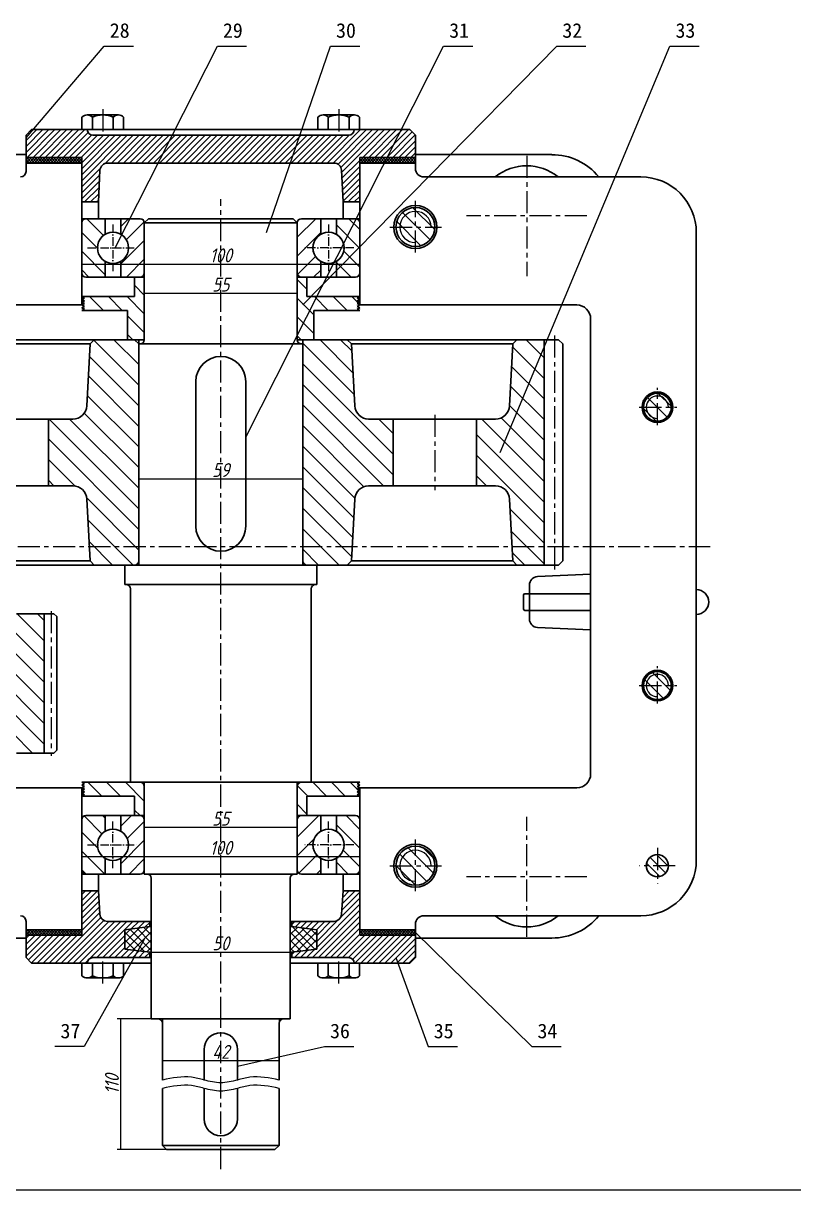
# Model space of a CAD drawing. Header units: millimetres. Extents: x 0 to 1189, y 0 to 841.
# Drawn here: x 402.2 to 679.2, y 0 to 419.1 of the extents above; entities that cross this region are included whole.
import ezdxf

# ---------------------------------------------------------------- set-up
doc = ezdxf.new("R2010")
doc.units = ezdxf.units.MM
doc.header["$LTSCALE"] = 0.25
doc.linetypes.add('ACAD_ISO10W100', pattern=[18, 12, -3, 0, -3])
doc.linetypes.add('CENTER', pattern=[50.8, 31.75, -6.35, 6.35, -6.35])
for name, color, linetype, lineweight in [('中心线', 1, 'CENTER', 15), ('剖面线', 4, 'Continuous', 15), ('尺寸', 7, 'Continuous', 15), ('标注', 3, 'Continuous', 15), ('粗实线', 7, 'Continuous', 30), ('细实线', 7, 'Continuous', 15)]:
    doc.layers.add(name, color=color, linetype=linetype, lineweight=lineweight)
doc.styles.add('gbeitc', font='gbeitc.shx', dxfattribs={"bigfont": 'gbcbig.shx'})
doc.styles.get("Standard").update_dxf_attribs({"font": 'SimSun.ttf'})
doc.styles.add('txt', font='txt.shx')
doc.dimstyles.new('1', dxfattribs={"dimtxt": 5, "dimasz": 2.5, "dimexe": 1.25, "dimexo": 0, "dimtad": 1, "dimdec": 3, "dimdsep": 46, "dimtxsty": 'gbeitc', "dimblk": 'NONE', "dimcen": 2.5, "dimadec": 0, "dimazin": 0, "dimtfac": 1, "dimtdec": 3, "dimtmove": 0, "dimatfit": 3, "dimfxl": 1, "dimarcsym": 0})
doc.dimstyles.new('ISO-25', dxfattribs={"dimtxt": 3.5, "dimasz": 2.1875, "dimexe": 1.25, "dimexo": 0, "dimtad": 1, "dimdec": 3, "dimlfac": 1.5, "dimrnd": 0.01, "dimdsep": 46, "dimtxsty": 'txt', "dimcen": 2.5, "dimadec": 0, "dimazin": 0, "dimtfac": 1, "dimtdec": 3, "dimtmove": 0, "dimatfit": 3, "dimfxl": 1, "dimarcsym": 0})
pattern_1 = [(135, (-224.155, -146.934), (-3.367596, -3.367596), [])]
pattern_2 = [(45, (-224.155, -146.934), (-3.367596, 3.367596), [])]
pattern_3 = [(135, (-224.155, -146.934), (-3.704356, -3.704356), [])]
pattern_4 = [(45, (-224.1548, -146.9339), (-0.48493383, 0.48493383), []), (135, (-224.1548, -146.9339), (-0.48493383, -0.48493383), [])]
pattern_5 = [(45, (-224.1548, -146.9339), (-1.0776307, 1.0776307), [])]
pattern_6 = [(45, (-224.1548, -146.9339), (-1.4143903, 1.4143903), []), (135, (-224.1548, -146.9339), (-1.4143903, -1.4143903), [])]
pattern_7 = [(135, (-224.1548, -146.934), (-2.694077, -2.694077), [])]

# ---------------------------------------------------------------- blocks, each defined once
blk = doc.blocks.new('*D30')
at = {"layer": 'Defpoints', "color": 0, "transparency": 16777216}
for p in [(452.22, 61.4), (494.22, 61.4), (494.22, 46.4)]:
    blk.add_point(p, dxfattribs=at)
at = {"layer": '尺寸', "color": 0, "lineweight": -2, "transparency": 16777216}
for p, q in [((452.22, 61.4), (452.22, 45.15)), ((494.22, 61.4), (494.22, 45.15)), ((452.22, 46.4), (494.22, 46.4))]:
    blk.add_line(p, q, dxfattribs=at)
at = {"layer": '尺寸', "color": 0, "transparency": 16777216, "insert": (473.22, 49.52), "char_height": 5, "attachment_point": 5, "style": 'gbeitc'}
blk.add_mtext('42', dxfattribs=at)
blk = doc.blocks.new('_None')
blk = doc.blocks.new('*D31')
at = {"layer": 'Defpoints', "color": 0, "transparency": 16777216}
for p in [(473.22, 61.4), (437.22, 14.4), (473.22, 14.4)]:
    blk.add_point(p, dxfattribs=at)
at = {"layer": '尺寸', "color": 0, "lineweight": -2, "transparency": 16777216}
for p, q in [((473.22, 61.4), (435.97, 61.4)), ((437.22, 61.4), (437.22, 14.4)), ((473.22, 14.4), (435.97, 14.4))]:
    blk.add_line(p, q, dxfattribs=at)
at = {"layer": '尺寸', "color": 0, "transparency": 16777216, "insert": (434.09, 37.9), "char_height": 5, "attachment_point": 5, "rotation": 90, "style": 'gbeitc'}
blk.add_mtext('110', dxfattribs=at)
blk = doc.blocks.new('*D32')
at = {"layer": 'Defpoints', "color": 0, "transparency": 16777216}
for p in [(448.22, 85.4), (498.22, 85.4), (498.22, 85.4)]:
    blk.add_point(p, dxfattribs=at)
at = {"layer": '尺寸', "color": 0, "lineweight": -2, "transparency": 16777216}
for p, q in [((448.22, 85.4), (448.22, 86.65)), ((448.22, 85.4), (498.22, 85.4)), ((498.22, 85.4), (498.22, 86.65))]:
    blk.add_line(p, q, dxfattribs=at)
at = {"layer": '尺寸', "color": 0, "transparency": 16777216, "insert": (473.22, 88.52), "char_height": 5, "attachment_point": 5, "style": 'gbeitc'}
blk.add_mtext('50', dxfattribs=at)
blk = doc.blocks.new('*D34')
at = {"layer": 'Defpoints', "color": 0, "transparency": 16777216}
for p in [(443.72, 255.45), (502.72, 255.45), (502.72, 255.45)]:
    blk.add_point(p, dxfattribs=at)
at = {"layer": '尺寸', "color": 0, "lineweight": -2, "transparency": 16777216}
for p, q in [((443.72, 255.45), (443.72, 256.7)), ((502.72, 255.45), (502.72, 256.7)), ((443.72, 255.45), (502.72, 255.45))]:
    blk.add_line(p, q, dxfattribs=at)
at = {"layer": '尺寸', "color": 0, "transparency": 16777216, "insert": (473.22, 258.57), "char_height": 5, "attachment_point": 5, "style": 'gbeitc'}
blk.add_mtext('59', dxfattribs=at)
blk = doc.blocks.new('*D35')
at = {"layer": 'Defpoints', "color": 0, "transparency": 16777216}
for p in [(423.22, 332.6), (523.22, 332.6), (523.22, 332.6)]:
    blk.add_point(p, dxfattribs=at)
at = {"layer": '尺寸', "color": 0, "lineweight": -2, "transparency": 16777216}
for p, q in [((423.22, 332.6), (423.22, 333.85)), ((423.22, 332.6), (523.22, 332.6)), ((523.22, 332.6), (523.22, 333.85))]:
    blk.add_line(p, q, dxfattribs=at)
at = {"layer": '尺寸', "color": 0, "transparency": 16777216, "insert": (473.22, 335.72), "char_height": 5, "attachment_point": 5, "style": 'gbeitc'}
blk.add_mtext('100', dxfattribs=at)
blk = doc.blocks.new('*D36')
at = {"layer": 'Defpoints', "color": 0, "transparency": 16777216}
for p in [(445.72, 322.1), (500.72, 322.1), (500.72, 322.1)]:
    blk.add_point(p, dxfattribs=at)
at = {"layer": '尺寸', "color": 0, "lineweight": -2, "transparency": 16777216}
for p, q in [((445.72, 322.1), (445.72, 323.35)), ((500.72, 322.1), (500.72, 323.35)), ((445.72, 322.1), (500.72, 322.1))]:
    blk.add_line(p, q, dxfattribs=at)
at = {"layer": '尺寸', "color": 0, "transparency": 16777216, "insert": (473.22, 325.22), "char_height": 5, "attachment_point": 5, "style": 'gbeitc'}
blk.add_mtext('55', dxfattribs=at)
blk = doc.blocks.new('*D37')
at = {"layer": 'Defpoints', "color": 0, "transparency": 16777216}
for p in [(423.22, 119.7), (523.22, 119.7), (523.22, 119.7)]:
    blk.add_point(p, dxfattribs=at)
at = {"layer": '尺寸', "color": 0, "lineweight": -2, "transparency": 16777216}
for p, q in [((423.22, 119.7), (423.22, 120.95)), ((423.22, 119.7), (523.22, 119.7)), ((523.22, 119.7), (523.22, 120.95))]:
    blk.add_line(p, q, dxfattribs=at)
at = {"layer": '尺寸', "color": 0, "transparency": 16777216, "insert": (473.22, 122.82), "char_height": 5, "attachment_point": 5, "style": 'gbeitc'}
blk.add_mtext('100', dxfattribs=at)
blk = doc.blocks.new('*D38')
at = {"layer": 'Defpoints', "color": 0, "transparency": 16777216}
for p in [(445.72, 130.2), (500.72, 130.2), (500.72, 130.2)]:
    blk.add_point(p, dxfattribs=at)
at = {"layer": '尺寸', "color": 0, "lineweight": -2, "transparency": 16777216}
for p, q in [((445.72, 130.2), (445.72, 131.45)), ((445.72, 130.2), (500.72, 130.2)), ((500.72, 130.2), (500.72, 131.45))]:
    blk.add_line(p, q, dxfattribs=at)
at = {"layer": '尺寸', "color": 0, "transparency": 16777216, "insert": (473.22, 133.32), "char_height": 5, "attachment_point": 5, "style": 'gbeitc'}
blk.add_mtext('55', dxfattribs=at)

msp = doc.modelspace()

# ---------------------------------------------------------------- hatches: boundary and pattern name
at = {"layer": '剖面线'}
h = msp.add_hatch(dxfattribs=at)
h.set_pattern_fill('ANSI31', color=256, scale=0.48, style=0)
h.set_pattern_definition(pattern_5)
edge = h.paths.add_edge_path()
edge.add_line((473.2159, 378.8995), (427.2159, 378.8995))
edge.add_arc((427.2159, 380.8995), 2, 180, 270, ccw=False)
edge.add_line((425.2159, 380.8995), (405.2159, 380.8995))
edge.add_line((405.2159, 380.8995), (403.2159, 378.8995))
edge.add_line((403.2159, 378.8995), (403.2159, 370.8995))
edge.add_line((403.2159, 370.8995), (417.7159, 370.8995))
edge.add_line((417.7159, 370.8995), (423.2159, 370.8995))
edge.add_line((423.2159, 370.8995), (423.2159, 360.8995))
edge.add_line((423.2159, 360.8995), (423.2159, 354.8995))
edge.add_line((423.2159, 354.8995), (429.2159, 354.8995))
edge.add_line((429.2159, 354.8995), (429.7852, 366.2868))
edge.add_arc((432.5318, 366.1495), 2.75, 90, 177.137595, ccw=False)
edge.add_line((432.5318, 368.8995), (473.2159, 368.8995))
edge.add_line((473.2159, 368.8995), (513.8999, 368.8995))
edge.add_arc((513.8999, 366.1495), 2.75, 2.862405, 90, ccw=False)
edge.add_line((516.6465, 366.2868), (517.2159, 354.8995))
edge.add_line((517.2159, 354.8995), (523.2159, 354.8995))
edge.add_line((523.2159, 354.8995), (523.2159, 360.8995))
edge.add_line((523.2159, 360.8995), (523.2159, 370.8995))
edge.add_line((523.2159, 370.8995), (528.7159, 370.8995))
edge.add_line((528.7159, 370.8995), (543.2159, 370.8995))
edge.add_line((543.2159, 370.8995), (543.2159, 378.8995))
edge.add_line((543.2159, 378.8995), (541.2159, 380.8995))
edge.add_line((541.2159, 380.8995), (521.2159, 380.8995))
edge.add_arc((519.2159, 380.8995), 2, -90, 0, ccw=False)
edge.add_line((519.2159, 378.8995), (473.2159, 378.8995))
h = msp.add_hatch(dxfattribs=at)
h.set_pattern_fill('ANSI37', color=256, scale=0.216, style=0)
h.set_pattern_definition(pattern_4)
h.paths.add_polyline_path([(423.2159, 368.8995), (423.2159, 370.8995), (403.2159, 370.8995), (403.2159, 368.8995)])
h = msp.add_hatch(dxfattribs=at)
h.set_pattern_fill('ANSI37', color=256, scale=0.216, style=0)
h.set_pattern_definition(pattern_4)
h.paths.add_polyline_path([(523.2159, 368.8995), (523.2159, 370.8995), (543.2159, 370.8995), (543.2159, 368.8995)])
h = msp.add_hatch(dxfattribs=at)
h.set_pattern_fill('ANSI31', color=256, scale=1.2, angle=90, style=0)
h.set_pattern_definition(pattern_7)
edge = h.paths.add_edge_path()
edge.add_arc((543.2159, 345.8995), 7, 0, 360)
h = msp.add_hatch(dxfattribs=at)
h.set_pattern_fill('ANSI31', color=256, scale=1.5, angle=90, style=0)
h.set_pattern_definition(pattern_1)
edge = h.paths.add_edge_path()
edge.add_line((424.7159, 348.8995), (431.6534, 348.8995))
edge.add_line((431.6534, 348.8995), (431.6534, 343.2708))
edge.add_arc((434.4659, 338.3995), 5.625, 120, 240)
edge.add_line((431.6534, 333.5281), (431.6534, 327.8995))
edge.add_line((431.6534, 327.8995), (424.7159, 327.8995))
edge.add_arc((424.7159, 329.3995), 1.5, 180, 270, ccw=False)
edge.add_line((423.2159, 329.3995), (423.2159, 347.3995))
edge.add_arc((424.7159, 347.3995), 1.5, 90, 180, ccw=False)
h = msp.add_hatch(dxfattribs=at)
h.set_pattern_fill('ANSI31', color=256, scale=1.5, style=0)
h.set_pattern_definition(pattern_2)
edge = h.paths.add_edge_path()
edge.add_line((444.2159, 348.8995), (437.2784, 348.8995))
edge.add_line((437.2784, 348.8995), (437.2784, 343.2708))
edge.add_arc((434.4659, 338.3995), 5.625, -60, 60, ccw=False)
edge.add_line((437.2784, 333.5281), (437.2784, 327.8995))
edge.add_line((437.2784, 327.8995), (444.2159, 327.8995))
edge.add_arc((444.2159, 329.3995), 1.5, 270, 360)
edge.add_line((445.7159, 329.3995), (445.7159, 347.3995))
edge.add_arc((444.2159, 347.3995), 1.5, 0, 90)
h = msp.add_hatch(dxfattribs=at)
h.set_pattern_fill('ANSI31', color=256, scale=1.5, style=0)
h.set_pattern_definition(pattern_2)
edge = h.paths.add_edge_path()
edge.add_line((502.2159, 348.8995), (509.1534, 348.8995))
edge.add_line((509.1534, 348.8995), (509.1534, 343.2708))
edge.add_arc((511.9659, 338.3995), 5.625, 120, 240)
edge.add_line((509.1534, 333.5281), (509.1534, 327.8995))
edge.add_line((509.1534, 327.8995), (502.2159, 327.8995))
edge.add_arc((502.2159, 329.3995), 1.5, 180, 270, ccw=False)
edge.add_line((500.7159, 329.3995), (500.7159, 347.3995))
edge.add_arc((502.2159, 347.3995), 1.5, 90, 180, ccw=False)
h = msp.add_hatch(dxfattribs=at)
h.set_pattern_fill('ANSI31', color=256, scale=1.5, angle=90, style=0)
h.set_pattern_definition(pattern_1)
edge = h.paths.add_edge_path()
edge.add_line((521.7159, 348.8995), (514.7784, 348.8995))
edge.add_line((514.7784, 348.8995), (514.7784, 343.2708))
edge.add_arc((511.9659, 338.3995), 5.625, -60, 60, ccw=False)
edge.add_line((514.7784, 333.5281), (514.7784, 327.8995))
edge.add_line((514.7784, 327.8995), (521.7159, 327.8995))
edge.add_arc((521.7159, 329.3995), 1.5, 270, 360)
edge.add_line((523.2159, 329.3995), (523.2159, 347.3995))
edge.add_arc((521.7159, 347.3995), 1.5, 0, 90)
h = msp.add_hatch(dxfattribs=at)
h.set_pattern_fill('ANSI31', color=256, scale=1.5, angle=90, style=0)
h.set_pattern_definition(pattern_1)
h.paths.add_polyline_path([(445.7159, 327.8995), (442.2159, 327.8995), (442.2159, 320.8995), (423.2159, 320.8995), (424.1972, 320.3995), (423.2159, 319.8995), (424.1972, 319.3995), (423.2159, 318.8995), (424.1972, 318.3995), (423.2159, 317.8995), (424.1972, 317.3995), (423.2159, 316.8995), (424.1972, 316.3995), (423.2159, 315.8995), (439.7159, 315.8995), (439.7159, 305.3995), (445.7159, 305.3995)])
h = msp.add_hatch(dxfattribs=at)
h.set_pattern_fill('ANSI31', color=256, scale=1.5, angle=90, style=0)
h.set_pattern_definition(pattern_1)
h.paths.add_polyline_path([(500.7159, 327.8995), (504.2159, 327.8995), (504.2159, 320.8995), (523.2159, 320.8995), (522.2346, 320.3995), (523.2159, 319.8995), (522.2346, 319.3995), (523.2159, 318.8995), (522.2346, 318.3995), (523.2159, 317.8995), (522.2346, 317.3995), (523.2159, 316.8995), (522.2346, 316.3995), (523.2159, 315.8995), (506.7159, 315.8995), (506.7159, 305.3995), (500.7159, 305.3995)])
h = msp.add_hatch(dxfattribs=at)
h.set_pattern_fill('ANSI31', color=256, scale=1.65, angle=90, style=0)
h.set_pattern_definition(pattern_3)
edge = h.paths.add_edge_path()
edge.add_line((443.7159, 224.3995), (443.7159, 305.3995))
edge.add_line((443.7159, 305.3995), (427.7159, 305.3995))
edge.add_line((427.7159, 305.3995), (426.2159, 303.8995))
edge.add_line((426.2159, 303.8995), (425.0408, 281.6359))
edge.add_arc((420.0478, 281.8995), 5, 270, 356.978859, ccw=False)
edge.add_line((420.0478, 276.8995), (411.2159, 276.8995))
edge.add_line((411.2159, 276.8995), (411.2159, 252.8995))
edge.add_line((411.2159, 252.8995), (420.0478, 252.8995))
edge.add_arc((420.0478, 247.8995), 5, 3.021141, 90, ccw=False)
edge.add_line((425.0408, 248.163), (426.2159, 225.8995))
edge.add_line((426.2159, 225.8995), (427.7159, 224.3995))
edge.add_line((427.7159, 224.3995), (443.7159, 224.3995))
h = msp.add_hatch(dxfattribs=at)
h.set_pattern_fill('ANSI31', color=256, scale=1.65, angle=90, style=0)
h.set_pattern_definition(pattern_3)
edge = h.paths.add_edge_path()
edge.add_line((502.7159, 224.3995), (502.7159, 305.3995))
edge.add_line((502.7159, 305.3995), (518.7159, 305.3995))
edge.add_line((518.7159, 305.3995), (520.2159, 303.8995))
edge.add_line((520.2159, 303.8995), (521.3909, 281.6359))
edge.add_arc((526.3839, 281.8995), 5, 183.021141, 270)
edge.add_line((526.3839, 276.8995), (535.2159, 276.8995))
edge.add_line((535.2159, 276.8995), (535.2159, 252.8995))
edge.add_line((535.2159, 252.8995), (526.3839, 252.8995))
edge.add_arc((526.3839, 247.8995), 5, 90, 176.978859)
edge.add_line((521.3909, 248.163), (520.2159, 225.8995))
edge.add_line((520.2159, 225.8995), (518.7159, 224.3995))
edge.add_line((518.7159, 224.3995), (502.7159, 224.3995))
h = msp.add_hatch(dxfattribs=at)
h.set_pattern_fill('ANSI31', color=256, scale=1.65, angle=90, style=0)
h.set_pattern_definition(pattern_3)
edge = h.paths.add_edge_path()
edge.add_line((589.4659, 224.3995), (589.4659, 305.3995))
edge.add_line((589.4659, 305.3995), (579.7159, 305.3995))
edge.add_line((579.7159, 305.3995), (578.2159, 303.8995))
edge.add_line((578.2159, 303.8995), (577.0408, 281.6359))
edge.add_arc((572.0478, 281.8995), 5, 270, 356.978859, ccw=False)
edge.add_line((572.0478, 276.8995), (565.2159, 276.8995))
edge.add_line((565.2159, 276.8995), (565.2159, 252.8995))
edge.add_line((565.2159, 252.8995), (572.0478, 252.8995))
edge.add_arc((572.0478, 247.8995), 5, 3.021141, 90, ccw=False)
edge.add_line((577.0408, 248.163), (578.2159, 225.8995))
edge.add_line((578.2159, 225.8995), (579.7159, 224.3995))
edge.add_line((579.7159, 224.3995), (589.4659, 224.3995))
h = msp.add_hatch(dxfattribs=at)
h.set_pattern_fill('ANSI31', color=256, scale=1.2, angle=90, style=0)
h.set_pattern_definition(pattern_7)
edge = h.paths.add_edge_path()
edge.add_arc((630.2159, 281.1495), 5, 0, 360)
h = msp.add_hatch(dxfattribs=at)
h.set_pattern_fill('ANSI31', color=256, scale=1.65, angle=90, style=0)
h.set_pattern_definition(pattern_3)
edge = h.paths.add_edge_path()
edge.add_line((409.7159, 156.8995), (409.7159, 206.8995))
edge.add_line((409.7159, 206.8995), (399.7159, 206.8995))
edge.add_line((399.7159, 206.8995), (398.7159, 205.8995))
edge.add_line((398.7159, 205.8995), (398.092, 194.1347))
edge.add_arc((393.099, 194.3995), 5, 270, 356.964431, ccw=False)
edge.add_line((393.099, 189.3995), (384.7159, 189.3995))
edge.add_line((384.7159, 189.3995), (384.7159, 174.3995))
edge.add_line((384.7159, 174.3995), (393.099, 174.3995))
edge.add_arc((393.099, 169.3995), 5, 3.035569, 90, ccw=False)
edge.add_line((398.092, 169.6642), (398.7159, 157.8995))
edge.add_line((398.7159, 157.8995), (399.7159, 156.8995))
edge.add_line((399.7159, 156.8995), (409.7159, 156.8995))
h = msp.add_hatch(dxfattribs=at)
h.set_pattern_fill('ANSI31', color=256, scale=1.2, angle=90, style=0)
h.set_pattern_definition(pattern_7)
edge = h.paths.add_edge_path()
edge.add_arc((630.2159, 181.1495), 5, 0, 360)
h = msp.add_hatch(dxfattribs=at)
h.set_pattern_fill('ANSI31', color=256, scale=1.5, angle=90, style=0)
h.set_pattern_definition(pattern_1)
h.paths.add_polyline_path([(445.7159, 134.3995), (442.2159, 134.3995), (442.2159, 141.3995), (423.2159, 141.3995), (424.1972, 141.8995), (423.2159, 142.3995), (424.1972, 142.8995), (423.2159, 143.3995), (424.1972, 143.8995), (423.2159, 144.3995), (424.1972, 144.8995), (423.2159, 145.3995), (424.1972, 145.8995), (423.2159, 146.3995), (439.7159, 146.3995), (445.7159, 146.3995)])
h = msp.add_hatch(dxfattribs=at)
h.set_pattern_fill('ANSI31', color=256, scale=1.5, angle=90, style=0)
h.set_pattern_definition(pattern_1)
h.paths.add_polyline_path([(500.7159, 134.3995), (504.2159, 134.3995), (504.2159, 141.3995), (523.2159, 141.3995), (522.2346, 141.8995), (523.2159, 142.3995), (522.2346, 142.8995), (523.2159, 143.3995), (522.2346, 143.8995), (523.2159, 144.3995), (522.2346, 144.8995), (523.2159, 145.3995), (522.2346, 145.8995), (523.2159, 146.3995), (506.7159, 146.3995), (500.7159, 146.3995)])
h = msp.add_hatch(dxfattribs=at)
h.set_pattern_fill('ANSI31', color=256, scale=1.5, angle=90, style=0)
h.set_pattern_definition(pattern_1)
edge = h.paths.add_edge_path()
edge.add_line((424.7159, 113.3995), (431.6534, 113.3995))
edge.add_line((431.6534, 113.3995), (431.6534, 119.0281))
edge.add_arc((434.4659, 123.8995), 5.625, 120, 240, ccw=False)
edge.add_line((431.6534, 128.7708), (431.6534, 134.3995))
edge.add_line((431.6534, 134.3995), (424.7159, 134.3995))
edge.add_arc((424.7159, 132.8995), 1.5, 90, 180)
edge.add_line((423.2159, 132.8995), (423.2159, 114.8995))
edge.add_arc((424.7159, 114.8995), 1.5, 180, 270)
h = msp.add_hatch(dxfattribs=at)
h.set_pattern_fill('ANSI31', color=256, scale=1.5, style=0)
h.set_pattern_definition(pattern_2)
edge = h.paths.add_edge_path()
edge.add_line((444.2159, 113.3995), (437.2784, 113.3995))
edge.add_line((437.2784, 113.3995), (437.2784, 119.0281))
edge.add_arc((434.4659, 123.8995), 5.625, 300, 420)
edge.add_line((437.2784, 128.7708), (437.2784, 134.3995))
edge.add_line((437.2784, 134.3995), (444.2159, 134.3995))
edge.add_arc((444.2159, 132.8995), 1.5, 0, 90, ccw=False)
edge.add_line((445.7159, 132.8995), (445.7159, 114.8995))
edge.add_arc((444.2159, 114.8995), 1.5, -90, 0, ccw=False)
h = msp.add_hatch(dxfattribs=at)
h.set_pattern_fill('ANSI31', color=256, scale=1.5, style=0)
h.set_pattern_definition(pattern_2)
edge = h.paths.add_edge_path()
edge.add_line((502.2159, 113.3995), (509.1534, 113.3995))
edge.add_line((509.1534, 113.3995), (509.1534, 119.0281))
edge.add_arc((511.9659, 123.8995), 5.625, 120, 240, ccw=False)
edge.add_line((509.1534, 128.7708), (509.1534, 134.3995))
edge.add_line((509.1534, 134.3995), (502.2159, 134.3995))
edge.add_arc((502.2159, 132.8995), 1.5, 90, 180)
edge.add_line((500.7159, 132.8995), (500.7159, 114.8995))
edge.add_arc((502.2159, 114.8995), 1.5, 180, 270)
h = msp.add_hatch(dxfattribs=at)
h.set_pattern_fill('ANSI31', color=256, scale=1.5, angle=90, style=0)
h.set_pattern_definition(pattern_1)
edge = h.paths.add_edge_path()
edge.add_line((521.7159, 113.3995), (514.7784, 113.3995))
edge.add_line((514.7784, 113.3995), (514.7784, 119.0281))
edge.add_arc((511.9659, 123.8995), 5.625, 300, 420)
edge.add_line((514.7784, 128.7708), (514.7784, 134.3995))
edge.add_line((514.7784, 134.3995), (521.7159, 134.3995))
edge.add_arc((521.7159, 132.8995), 1.5, 0, 90, ccw=False)
edge.add_line((523.2159, 132.8995), (523.2159, 114.8995))
edge.add_arc((521.7159, 114.8995), 1.5, -90, 0, ccw=False)
h = msp.add_hatch(dxfattribs=at)
h.set_pattern_fill('ANSI31', color=256, scale=1.2, angle=90, style=0)
h.set_pattern_definition(pattern_7)
edge = h.paths.add_edge_path()
edge.add_arc((543.2159, 116.3995), 7, 0, 360)
h = msp.add_hatch(dxfattribs=at)
h.set_pattern_fill('ANSI31', color=256, scale=0.75, angle=90, style=0)
h.set_pattern_definition([(135, (-224.1548, -146.934), (-1.683798, -1.683798), [])])
edge = h.paths.add_edge_path()
edge.add_arc((630.2159, 116.3995), 4, 0, 360)
h = msp.add_hatch(dxfattribs=at)
h.set_pattern_fill('ANSI31', color=256, scale=0.48, style=0)
h.set_pattern_definition(pattern_5)
edge = h.paths.add_edge_path()
edge.add_line((447.7159, 83.3995), (427.2159, 83.3995))
edge.add_arc((427.2159, 81.3995), 2, 90, 180)
edge.add_line((425.2159, 81.3995), (405.2159, 81.3995))
edge.add_line((405.2159, 81.3995), (403.2159, 83.3995))
edge.add_line((403.2159, 83.3995), (403.2159, 91.3995))
edge.add_line((403.2159, 91.3995), (417.7159, 91.3995))
edge.add_line((417.7159, 91.3995), (423.2159, 91.3995))
edge.add_line((423.2159, 91.3995), (423.2159, 101.3995))
edge.add_line((423.2159, 101.3995), (423.2159, 107.3995))
edge.add_line((423.2159, 107.3995), (429.2159, 107.3995))
edge.add_line((429.2159, 107.3995), (429.752, 98.9748))
edge.add_arc((432.4964, 99.1495), 2.75, 183.641185, 270)
edge.add_line((432.4964, 96.3995), (447.7159, 96.3995))
edge.add_line((447.7159, 96.3995), (447.7159, 94.5045))
edge.add_line((447.7159, 94.5045), (438.7159, 93.3995))
edge.add_line((438.7159, 93.3995), (438.7159, 86.3995))
edge.add_line((438.7159, 86.3995), (447.7159, 85.2944))
edge.add_line((447.7159, 85.2944), (447.7159, 83.3995))
h = msp.add_hatch(dxfattribs=at)
h.set_pattern_fill('ANSI31', color=256, scale=0.48, style=0)
h.set_pattern_definition(pattern_5)
edge = h.paths.add_edge_path()
edge.add_line((498.7159, 83.3995), (519.2159, 83.3995))
edge.add_arc((519.2159, 81.3995), 2, 0, 90, ccw=False)
edge.add_line((521.2159, 81.3995), (541.2159, 81.3995))
edge.add_line((541.2159, 81.3995), (543.2159, 83.3995))
edge.add_line((543.2159, 83.3995), (543.2159, 91.3995))
edge.add_line((543.2159, 91.3995), (528.7159, 91.3995))
edge.add_line((528.7159, 91.3995), (523.2159, 91.3995))
edge.add_line((523.2159, 91.3995), (523.2159, 101.3995))
edge.add_line((523.2159, 101.3995), (523.2159, 107.3995))
edge.add_line((523.2159, 107.3995), (517.2159, 107.3995))
edge.add_line((517.2159, 107.3995), (516.6797, 98.9748))
edge.add_arc((513.9353, 99.1495), 2.75, 270, 356.358815, ccw=False)
edge.add_line((513.9353, 96.3995), (498.7159, 96.3995))
edge.add_line((498.7159, 96.3995), (498.7159, 94.5045))
edge.add_line((498.7159, 94.5045), (507.7159, 93.3995))
edge.add_line((507.7159, 93.3995), (507.7159, 86.3995))
edge.add_line((507.7159, 86.3995), (498.7159, 85.2944))
edge.add_line((498.7159, 85.2944), (498.7159, 83.3995))
h = msp.add_hatch(dxfattribs=at)
h.set_pattern_fill('ANSI37', color=256, scale=0.216, style=0)
h.set_pattern_definition(pattern_4)
h.paths.add_polyline_path([(423.2159, 93.3995), (423.2159, 91.3995), (403.2159, 91.3995), (403.2159, 93.3995)])
h = msp.add_hatch(dxfattribs=at)
h.set_pattern_fill('ANSI37', color=256, scale=0.63, style=0)
h.set_pattern_definition(pattern_6)
h.paths.add_polyline_path([(438.7159, 86.3995), (447.7159, 85.2944), (448.2159, 85.2944), (448.2159, 94.5045), (447.7159, 94.5045), (438.7159, 93.3995)])
h = msp.add_hatch(dxfattribs=at)
h.set_pattern_fill('ANSI37', color=256, scale=0.63, style=0)
h.set_pattern_definition(pattern_6)
h.paths.add_polyline_path([(507.7159, 93.3995), (498.7159, 94.5045), (498.2159, 94.5045), (498.2159, 85.2944), (498.7159, 85.2944), (507.7159, 86.3995)])
h = msp.add_hatch(dxfattribs=at)
h.set_pattern_fill('ANSI37', color=256, scale=0.216, style=0)
h.set_pattern_definition(pattern_4)
h.paths.add_polyline_path([(523.2159, 93.3995), (523.2159, 91.3995), (543.2159, 91.3995), (543.2159, 93.3995)])

# ---------------------------------------------------------------- linework, layer by layer
at = {"layer": '中心线'}
for p, q in [((430.7895, 388.1995), (430.7895, 378.8995)), ((515.6423, 388.1995), (515.6423, 378.8995)), ((583.2159, 371.4995), (583.2159, 328.2995)), ((473.2159, 61.3995), (473.2159, 355.8995)), ((543.2159, 336.7495), (543.2159, 355.2655)), ((604.8159, 349.8995), (561.6159, 349.8995)), ((534.0659, 345.8995), (552.5819, 345.8995)), ((593.2159, 306.8995), (593.2159, 222.8995)), ((593.2159, 306.8995), (593.2159, 222.8995)), ((630.2159, 274.6495), (630.2159, 288.0895)), ((623.7159, 281.1495), (637.1559, 281.1495)), ((550.2159, 278.3995), (550.2159, 251.3995)), ((44.5959, 231.1495), (649.2159, 231.1495)), ((412.2159, 207.8995), (412.2159, 155.8995)), ((412.2159, 207.8995), (412.2159, 155.8995)), ((630.2159, 174.6495), (630.2159, 188.0895)), ((623.7159, 181.1495), (637.1559, 181.1495)), ((583.2159, 90.7995), (583.2159, 133.9995)), ((543.2159, 107.2495), (543.2159, 125.7655)), ((630.2159, 122.7995), (630.2159, 109.9995)), ((534.0659, 116.3995), (552.5819, 116.3995)), ((636.6159, 116.3995), (623.8159, 116.3995)), ((604.8159, 112.3995), (561.6159, 112.3995)), ((430.7895, 74.0995), (430.7895, 83.3995)), ((515.6423, 74.0995), (515.6423, 83.3995)), ((473.2159, 7.3995), (473.2159, 61.3995))]:
    msp.add_line(p, q, dxfattribs=at)
at = {"layer": '中心线', "linetype": 'ACAD_ISO10W100'}
for p, q in [((434.4659, 346.7995), (434.4659, 329.9995)), ((511.9659, 346.7995), (511.9659, 329.9995)), ((425.3159, 338.3995), (443.6159, 338.3995)), ((521.1159, 338.3995), (502.8159, 338.3995)), ((434.4659, 115.4995), (434.4659, 132.2995)), ((511.9659, 115.4995), (511.9659, 132.2995)), ((425.3159, 123.8995), (443.6159, 123.8995)), ((521.1159, 123.8995), (502.8159, 123.8995))]:
    msp.add_line(p, q, dxfattribs=at)
at = {"layer": '粗实线'}
for p, q in [((425.1603, 386.1995), (436.4186, 386.1995)), ((510.0131, 386.1995), (521.2714, 386.1995)), ((423.2839, 380.8995), (423.2839, 385.4222)), ((427.0367, 380.8995), (427.0367, 385.4222)), ((434.5422, 380.8995), (434.5422, 385.4222)), ((438.295, 380.8995), (438.295, 385.4222)), ((508.1367, 380.8995), (508.1367, 385.4222)), ((511.8895, 380.8995), (511.8895, 385.4222)), ((519.395, 380.8995), (519.395, 385.4222)), ((523.1478, 380.8995), (523.1478, 385.4222)), ((405.2159, 380.8995), (403.2159, 378.8995)), ((403.2159, 378.8995), (403.2159, 370.8995)), ((425.2159, 380.8995), (405.2159, 380.8995)), ((430.7895, 380.8995), (423.2839, 380.8995)), ((521.2159, 380.8995), (425.2159, 380.8995)), ((473.2159, 378.8995), (427.2159, 378.8995)), ((430.7895, 380.8995), (438.295, 380.8995)), ((473.2159, 378.8995), (519.2159, 378.8995)), ((515.6423, 380.8995), (508.1367, 380.8995)), ((515.6423, 380.8995), (523.1478, 380.8995)), ((521.2159, 380.8995), (541.2159, 380.8995)), ((541.2159, 380.8995), (543.2159, 378.8995)), ((543.2159, 378.8995), (543.2159, 370.8995)), ((363.2159, 371.8995), (403.2159, 371.8995)), ((403.2159, 370.8995), (417.7159, 370.8995)), ((423.2159, 370.8995), (403.2159, 370.8995)), ((403.2159, 370.8995), (403.2159, 368.8995)), ((423.2159, 368.8995), (403.2159, 368.8995)), ((403.2159, 368.8995), (403.2159, 365.8995)), ((403.2159, 368.8995), (423.2159, 368.8995)), ((417.7159, 370.8995), (423.2159, 370.8995)), ((423.2159, 370.8995), (423.2159, 360.8995)), ((423.2159, 368.8995), (423.2159, 370.8995)), ((423.2159, 317.8995), (423.2159, 368.8995)), ((432.5318, 368.8995), (473.2159, 368.8995)), ((513.8999, 368.8995), (473.2159, 368.8995)), ((528.7159, 370.8995), (523.2159, 370.8995)), ((523.2159, 370.8995), (523.2159, 360.8995)), ((523.2159, 368.8995), (523.2159, 370.8995)), ((523.2159, 370.8995), (543.2159, 370.8995)), ((523.2159, 317.8995), (523.2159, 368.8995)), ((523.2159, 368.8995), (543.2159, 368.8995)), ((543.2159, 368.8995), (523.2159, 368.8995)), ((543.2159, 370.8995), (528.7159, 370.8995)), ((543.2159, 371.8995), (592.2159, 371.8995)), ((543.2159, 370.8995), (543.2159, 368.8995)), ((543.2159, 366.8995), (543.2159, 368.8995)), ((429.7852, 366.2868), (429.2159, 354.8995)), ((516.6465, 366.2868), (517.2159, 354.8995)), ((423.2159, 360.8995), (423.2159, 354.8995)), ((523.2159, 360.8995), (523.2159, 354.8995)), ((546.2159, 363.8995), (593.7159, 363.8995)), ((624.2159, 363.8995), (593.7159, 363.8995)), ((423.2159, 354.8995), (429.2159, 354.8995)), ((423.2159, 348.8995), (423.2159, 354.8995)), ((429.2159, 354.8995), (429.2159, 348.8995)), ((523.2159, 354.8995), (517.2159, 354.8995)), ((517.2159, 354.8995), (517.2159, 348.8995)), ((523.2159, 348.8995), (523.2159, 354.8995)), ((429.2159, 348.8995), (423.2159, 348.8995)), ((444.2159, 348.8995), (424.7159, 348.8995)), ((424.7159, 348.8995), (431.6534, 348.8995)), ((431.6534, 348.8995), (431.6534, 343.2708)), ((444.2159, 348.8995), (437.2784, 348.8995)), ((437.2784, 348.8995), (437.2784, 343.2708)), ((447.2159, 348.8995), (445.7159, 347.3995)), ((499.2159, 348.8995), (447.2159, 348.8995)), ((500.7159, 347.3995), (499.2159, 348.8995)), ((502.2159, 348.8995), (521.7159, 348.8995)), ((502.2159, 348.8995), (509.1534, 348.8995)), ((509.1534, 348.8995), (509.1534, 343.2708)), ((521.7159, 348.8995), (514.7784, 348.8995)), ((514.7784, 348.8995), (514.7784, 343.2708)), ((517.2159, 348.8995), (523.2159, 348.8995)), ((423.2159, 347.3995), (423.2159, 329.3995)), ((445.7159, 329.3995), (445.7159, 347.3995)), ((445.7159, 347.3995), (445.7159, 305.3995)), ((445.7159, 347.3995), (500.7159, 347.3995)), ((500.7159, 329.3995), (500.7159, 347.3995)), ((500.7159, 305.3995), (500.7159, 347.3995)), ((523.2159, 347.3995), (523.2159, 329.3995)), ((644.2159, 343.8995), (644.2159, 231.1495)), ((431.6534, 333.5281), (431.6534, 327.8995)), ((437.2784, 333.5281), (437.2784, 327.8995)), ((509.1534, 333.5281), (509.1534, 327.8995)), ((514.7784, 333.5281), (514.7784, 327.8995)), ((424.7159, 327.8995), (444.2159, 327.8995)), ((431.6534, 327.8995), (424.7159, 327.8995)), ((437.2784, 327.8995), (444.2159, 327.8995)), ((445.7159, 327.8995), (442.2159, 327.8995)), ((442.2159, 327.8995), (442.2159, 320.8995)), ((445.7159, 305.3995), (445.7159, 327.8995)), ((500.7159, 327.8995), (504.2159, 327.8995)), ((500.7159, 305.3995), (500.7159, 327.8995)), ((521.7159, 327.8995), (502.2159, 327.8995)), ((509.1534, 327.8995), (502.2159, 327.8995)), ((504.2159, 327.8995), (504.2159, 320.8995)), ((514.7784, 327.8995), (521.7159, 327.8995)), ((442.2159, 320.8995), (423.2159, 320.8995)), ((423.2159, 320.8995), (424.1972, 320.3995)), ((424.1972, 320.3995), (423.2159, 319.8995)), ((423.2159, 319.8995), (424.1972, 319.3995)), ((424.1972, 319.3995), (423.2159, 318.8995)), ((423.2159, 318.8995), (424.1972, 318.3995)), ((504.2159, 320.8995), (523.2159, 320.8995)), ((523.2159, 320.8995), (522.2346, 320.3995)), ((522.2346, 320.3995), (523.2159, 319.8995)), ((523.2159, 319.8995), (522.2346, 319.3995)), ((522.2346, 319.3995), (523.2159, 318.8995)), ((523.2159, 318.8995), (522.2346, 318.3995)), ((343.2159, 317.8995), (423.2159, 317.8995)), ((424.1972, 318.3995), (423.2159, 317.8995)), ((423.2159, 317.8995), (424.1972, 317.3995)), ((424.1972, 317.3995), (423.2159, 316.8995)), ((423.2159, 316.8995), (424.1972, 316.3995)), ((424.1972, 316.3995), (423.2159, 315.8995)), ((423.2159, 315.8995), (439.7159, 315.8995)), ((439.7159, 315.8995), (439.7159, 305.3995)), ((523.2159, 315.8995), (506.7159, 315.8995)), ((506.7159, 315.8995), (506.7159, 305.3995)), ((522.2346, 318.3995), (523.2159, 317.8995)), ((523.2159, 317.8995), (522.2346, 317.3995)), ((522.2346, 317.3995), (523.2159, 316.8995)), ((523.2159, 316.8995), (522.2346, 316.3995)), ((522.2346, 316.3995), (523.2159, 315.8995)), ((601.2159, 317.8995), (523.2159, 317.8995)), ((606.2159, 231.1495), (606.2159, 312.8995)), ((366.7159, 305.3995), (427.7159, 305.3995)), ((368.2159, 303.8995), (426.2159, 303.8995)), ((425.0408, 281.6359), (426.2159, 303.8995)), ((427.7159, 305.3995), (426.2159, 303.8995)), ((443.7159, 305.3995), (427.7159, 305.3995)), ((439.7159, 305.3995), (445.7159, 305.3995)), ((443.7159, 224.3995), (443.7159, 305.3995)), ((502.7159, 303.8995), (443.7159, 303.8995)), ((443.7159, 303.8995), (443.7159, 225.8995)), ((506.7159, 305.3995), (500.7159, 305.3995)), ((502.7159, 224.3995), (502.7159, 305.3995)), ((502.7159, 305.3995), (518.7159, 305.3995)), ((502.7159, 225.8995), (502.7159, 303.8995)), ((518.7159, 305.3995), (520.2159, 303.8995)), ((579.7159, 305.3995), (518.7159, 305.3995)), ((521.3909, 281.6359), (520.2159, 303.8995)), ((578.2159, 303.8995), (520.2159, 303.8995)), ((577.0408, 281.6359), (578.2159, 303.8995)), ((579.7159, 305.3995), (578.2159, 303.8995)), ((589.4659, 305.3995), (579.7159, 305.3995)), ((589.4659, 224.3995), (589.4659, 305.3995)), ((594.7159, 305.3995), (589.4659, 305.3995)), ((596.2159, 303.8995), (594.7159, 305.3995)), ((596.2159, 225.8995), (596.2159, 303.8995)), ((464.2159, 238.3995), (464.2159, 290.3995)), ((482.2159, 238.3995), (482.2159, 290.3995)), ((381.2159, 276.8995), (411.2159, 276.8995)), ((420.0478, 276.8995), (411.2159, 276.8995)), ((411.2159, 276.8995), (411.2159, 252.8995)), ((526.3839, 276.8995), (535.2159, 276.8995)), ((535.2159, 276.8995), (535.2159, 252.8995)), ((565.2159, 276.8995), (535.2159, 276.8995)), ((572.0478, 276.8995), (565.2159, 276.8995)), ((565.2159, 276.8995), (565.2159, 252.8995)), ((381.2159, 252.8995), (411.2159, 252.8995)), ((420.0478, 252.8995), (411.2159, 252.8995)), ((526.3839, 252.8995), (535.2159, 252.8995)), ((565.2159, 252.8995), (535.2159, 252.8995)), ((572.0478, 252.8995), (565.2159, 252.8995)), ((425.0408, 248.163), (426.2159, 225.8995)), ((521.3909, 248.163), (520.2159, 225.8995)), ((577.0408, 248.163), (578.2159, 225.8995)), ((606.2159, 231.1495), (606.2159, 149.3995)), ((644.2159, 118.3995), (644.2159, 231.1495)), ((366.7159, 224.3995), (427.7159, 224.3995)), ((368.2159, 225.8995), (426.2159, 225.8995)), ((426.2159, 225.8995), (427.7159, 224.3995)), ((443.7159, 224.3995), (427.7159, 224.3995)), ((507.7159, 224.3995), (438.7159, 224.3995)), ((438.7159, 224.3995), (438.7159, 217.3995)), ((502.7159, 224.3995), (518.7159, 224.3995)), ((507.7159, 217.3995), (507.7159, 224.3995)), ((520.2159, 225.8995), (518.7159, 224.3995)), ((579.7159, 224.3995), (518.7159, 224.3995)), ((578.2159, 225.8995), (520.2159, 225.8995)), ((579.7159, 224.3995), (578.2159, 225.8995)), ((589.4659, 224.3995), (579.7159, 224.3995)), ((589.4659, 224.3995), (594.7159, 224.3995)), ((594.7159, 224.3995), (596.2159, 225.8995)), ((587.0796, 220.2796), (606.2159, 221.1495)), ((438.7159, 217.3995), (507.7159, 217.3995)), ((440.7159, 146.3995), (440.7159, 215.8995)), ((505.7159, 215.8995), (505.7159, 146.3995)), ((582.5945, 214.1495), (606.2159, 214.1495)), ((584.2159, 217.2827), (584.2159, 211.1495)), ((582.0945, 213.6495), (582.0945, 211.1495)), ((582.0945, 208.6495), (582.0945, 211.1495)), ((584.2159, 205.0162), (584.2159, 211.1495)), ((409.7159, 206.8995), (399.7159, 206.8995)), ((409.7159, 156.8995), (409.7159, 206.8995)), ((413.2159, 206.8995), (409.7159, 206.8995)), ((414.2159, 205.8995), (413.2159, 206.8995)), ((414.2159, 157.8995), (414.2159, 205.8995)), ((582.5945, 208.1495), (606.2159, 208.1495)), ((587.0796, 202.0193), (606.2159, 201.1495)), ((409.7159, 156.8995), (399.7159, 156.8995)), ((409.7159, 156.8995), (413.2159, 156.8995)), ((413.2159, 156.8995), (414.2159, 157.8995)), ((343.2159, 144.3995), (423.2159, 144.3995)), ((424.1972, 145.8995), (423.2159, 146.3995)), ((423.2159, 146.3995), (439.7159, 146.3995)), ((423.2159, 145.3995), (424.1972, 145.8995)), ((424.1972, 144.8995), (423.2159, 145.3995)), ((423.2159, 144.3995), (424.1972, 144.8995)), ((423.2159, 144.3995), (423.2159, 93.3995)), ((424.1972, 143.8995), (423.2159, 144.3995)), ((423.2159, 143.3995), (424.1972, 143.8995)), ((424.1972, 142.8995), (423.2159, 143.3995)), ((423.2159, 142.3995), (424.1972, 142.8995)), ((439.7159, 146.3995), (439.7159, 146.3995)), ((439.7159, 146.3995), (445.7159, 146.3995)), ((505.7159, 146.3995), (440.7159, 146.3995)), ((445.7159, 146.3995), (445.7159, 134.3995)), ((445.7159, 113.3995), (445.7159, 144.8995)), ((506.7159, 146.3995), (500.7159, 146.3995)), ((500.7159, 146.3995), (500.7159, 134.3995)), ((500.7159, 144.8995), (500.7159, 113.3995)), ((523.2159, 146.3995), (506.7159, 146.3995)), ((506.7159, 146.3995), (506.7159, 146.3995)), ((522.2346, 145.8995), (523.2159, 146.3995)), ((523.2159, 145.3995), (522.2346, 145.8995)), ((522.2346, 144.8995), (523.2159, 145.3995)), ((523.2159, 144.3995), (522.2346, 144.8995)), ((522.2346, 143.8995), (523.2159, 144.3995)), ((523.2159, 143.3995), (522.2346, 143.8995)), ((522.2346, 142.8995), (523.2159, 143.3995)), ((523.2159, 142.3995), (522.2346, 142.8995)), ((601.2159, 144.3995), (523.2159, 144.3995)), ((523.2159, 144.3995), (523.2159, 93.3995)), ((424.1972, 141.8995), (423.2159, 142.3995)), ((423.2159, 141.3995), (424.1972, 141.8995)), ((442.2159, 141.3995), (423.2159, 141.3995)), ((442.2159, 134.3995), (442.2159, 141.3995)), ((504.2159, 134.3995), (504.2159, 141.3995)), ((504.2159, 141.3995), (523.2159, 141.3995)), ((522.2346, 141.8995), (523.2159, 142.3995)), ((523.2159, 141.3995), (522.2346, 141.8995)), ((424.7159, 134.3995), (444.2159, 134.3995)), ((431.6534, 134.3995), (424.7159, 134.3995)), ((431.6534, 128.7708), (431.6534, 134.3995)), ((437.2784, 128.7708), (437.2784, 134.3995)), ((437.2784, 134.3995), (444.2159, 134.3995)), ((445.7159, 134.3995), (442.2159, 134.3995)), ((500.7159, 134.3995), (504.2159, 134.3995)), ((521.7159, 134.3995), (502.2159, 134.3995)), ((509.1534, 134.3995), (502.2159, 134.3995)), ((509.1534, 128.7708), (509.1534, 134.3995)), ((514.7784, 128.7708), (514.7784, 134.3995)), ((514.7784, 134.3995), (521.7159, 134.3995)), ((423.2159, 114.8995), (423.2159, 132.8995)), ((445.7159, 132.8995), (445.7159, 114.8995)), ((500.7159, 132.8995), (500.7159, 114.8995)), ((523.2159, 114.8995), (523.2159, 132.8995)), ((431.6534, 113.3995), (431.6534, 119.0281)), ((437.2784, 113.3995), (437.2784, 119.0281)), ((509.1534, 113.3995), (509.1534, 119.0281)), ((514.7784, 113.3995), (514.7784, 119.0281)), ((429.2159, 113.3995), (423.2159, 113.3995)), ((423.2159, 113.3995), (423.2159, 107.3995)), ((444.2159, 113.3995), (424.7159, 113.3995)), ((424.7159, 113.3995), (431.6534, 113.3995)), ((429.2159, 107.3995), (429.2159, 113.3995)), ((444.2159, 113.3995), (437.2784, 113.3995)), ((500.7159, 113.3995), (445.7159, 113.3995)), ((502.2159, 113.3995), (521.7159, 113.3995)), ((502.2159, 113.3995), (509.1534, 113.3995)), ((521.7159, 113.3995), (514.7784, 113.3995)), ((517.2159, 107.3995), (517.2159, 113.3995)), ((517.2159, 113.3995), (523.2159, 113.3995)), ((523.2159, 113.3995), (523.2159, 107.3995)), ((448.2159, 61.3995), (448.2159, 111.8995)), ((498.2159, 111.8995), (498.2159, 61.3995)), ((423.2159, 101.3995), (423.2159, 107.3995)), ((423.2159, 107.3995), (429.2159, 107.3995)), ((429.752, 98.9748), (429.2159, 107.3995)), ((516.6797, 98.9748), (517.2159, 107.3995)), ((523.2159, 107.3995), (517.2159, 107.3995)), ((523.2159, 101.3995), (523.2159, 107.3995)), ((423.2159, 91.3995), (423.2159, 101.3995)), ((523.2159, 91.3995), (523.2159, 101.3995)), ((403.2159, 93.3995), (403.2159, 96.3995)), ((432.4964, 96.3995), (447.7159, 96.3995)), ((447.7159, 94.5045), (447.7159, 96.3995)), ((447.7159, 96.3995), (448.2159, 96.3995)), ((498.7159, 96.3995), (498.2159, 96.3995)), ((513.9353, 96.3995), (498.7159, 96.3995)), ((498.7159, 96.3995), (498.7159, 94.5045)), ((546.2159, 98.3995), (593.7159, 98.3995)), ((624.2159, 98.3995), (593.7159, 98.3995)), ((423.2159, 93.3995), (403.2159, 93.3995)), ((403.2159, 91.3995), (403.2159, 93.3995)), ((403.2159, 93.3995), (423.2159, 93.3995)), ((423.2159, 93.3995), (423.2159, 91.3995)), ((438.7159, 93.3995), (447.7159, 94.5045)), ((447.7159, 94.5045), (438.7159, 93.3995)), ((438.7159, 86.3995), (438.7159, 93.3995)), ((438.7159, 93.3995), (438.7159, 86.3995)), ((448.2159, 94.5045), (447.7159, 94.5045)), ((448.2159, 85.2944), (448.2159, 94.5045)), ((498.7159, 94.5045), (498.2159, 94.5045)), ((498.2159, 94.5045), (498.2159, 85.2944)), ((498.7159, 94.5045), (507.7159, 93.3995)), ((507.7159, 93.3995), (498.7159, 94.5045)), ((507.7159, 93.3995), (507.7159, 86.3995)), ((507.7159, 86.3995), (507.7159, 93.3995)), ((523.2159, 93.3995), (543.2159, 93.3995)), ((523.2159, 93.3995), (523.2159, 91.3995)), ((543.2159, 93.3995), (523.2159, 93.3995)), ((543.2159, 95.3995), (543.2159, 93.3995)), ((543.2159, 91.3995), (543.2159, 93.3995)), ((363.2159, 90.3995), (403.2159, 90.3995)), ((403.2159, 83.3995), (403.2159, 91.3995)), ((403.2159, 91.3995), (417.7159, 91.3995)), ((423.2159, 91.3995), (403.2159, 91.3995)), ((417.7159, 91.3995), (423.2159, 91.3995)), ((528.7159, 91.3995), (523.2159, 91.3995)), ((523.2159, 91.3995), (543.2159, 91.3995)), ((543.2159, 91.3995), (528.7159, 91.3995)), ((543.2159, 83.3995), (543.2159, 91.3995)), ((543.2159, 90.3995), (592.2159, 90.3995)), ((447.7159, 85.2944), (438.7159, 86.3995)), ((438.7159, 86.3995), (447.7159, 85.2944)), ((447.7159, 83.3995), (447.7159, 85.2944)), ((447.7159, 85.2944), (448.2159, 85.2944)), ((498.2159, 85.2944), (498.7159, 85.2944)), ((507.7159, 86.3995), (498.7159, 85.2944)), ((498.7159, 85.2944), (507.7159, 86.3995)), ((498.7159, 85.2944), (498.7159, 83.3995)), ((405.2159, 81.3995), (403.2159, 83.3995)), ((425.2159, 81.3995), (405.2159, 81.3995)), ((430.7895, 81.3995), (423.2839, 81.3995)), ((423.2839, 81.3995), (423.2839, 76.8767)), ((425.2159, 81.3995), (448.2159, 81.3995)), ((427.0367, 81.3995), (427.0367, 76.8767)), ((447.7159, 83.3995), (427.2159, 83.3995)), ((430.7895, 81.3995), (438.295, 81.3995)), ((434.5422, 81.3995), (434.5422, 76.8767)), ((438.295, 81.3995), (438.295, 76.8767)), ((447.7159, 83.3995), (448.2159, 83.3995)), ((498.7159, 83.3995), (498.2159, 83.3995)), ((521.2159, 81.3995), (498.2159, 81.3995)), ((498.7159, 83.3995), (519.2159, 83.3995)), ((515.6423, 81.3995), (508.1367, 81.3995)), ((508.1367, 81.3995), (508.1367, 76.8767)), ((511.8895, 81.3995), (511.8895, 76.8767)), ((515.6423, 81.3995), (523.1478, 81.3995)), ((519.395, 81.3995), (519.395, 76.8767)), ((521.2159, 81.3995), (541.2159, 81.3995)), ((523.1478, 81.3995), (523.1478, 76.8767)), ((541.2159, 81.3995), (543.2159, 83.3995)), ((436.4186, 76.0995), (425.1603, 76.0995)), ((521.2714, 76.0995), (510.0131, 76.0995)), ((498.2159, 61.3995), (448.2159, 61.3995)), ((452.2159, 59.7995), (452.2159, 39.3995)), ((494.2159, 59.7995), (494.2159, 39.3995)), ((467.2159, 50.3995), (467.2159, 39.3995)), ((479.2159, 50.3995), (479.2159, 39.3995)), ((452.2159, 15.8995), (452.2159, 36.3995)), ((467.2159, 25.3995), (467.2159, 36.3995)), ((479.2159, 25.3995), (479.2159, 36.3995)), ((494.2159, 36.3995), (494.2159, 15.8995)), ((453.7159, 14.3995), (452.2159, 15.8995)), ((494.2159, 15.8995), (452.2159, 15.8995)), ((492.7159, 14.3995), (453.7159, 14.3995)), ((494.2159, 15.8995), (492.7159, 14.3995))]:
    msp.add_line(p, q, dxfattribs=at)
for centre, radius in [((543.2159, 345.8995), 7.75), ((543.2159, 345.8995), 7), ((434.4659, 338.3995), 5.625), ((511.9659, 338.3995), 5.625), ((630.2159, 281.1495), 5.5), ((630.2159, 281.1495), 5), ((630.2159, 181.1495), 5.5), ((630.2159, 181.1495), 5), ((434.4659, 123.8995), 5.625), ((511.9659, 123.8995), 5.625), ((543.2159, 116.3995), 7.75), ((543.2159, 116.3995), 7), ((630.2159, 116.3995), 4)]:
    msp.add_circle(centre, radius, dxfattribs=at)
for centre, radius, start, end in [((425.1603, 383.5458), 2.6536, 45, 135), ((430.7895, 376.7508), 9.4486, 66.598161, 113.401839), ((436.4186, 383.5458), 2.6536, 45, 135), ((510.0131, 383.5458), 2.6536, 45, 135), ((515.6423, 376.7508), 9.4486, 66.598161, 113.401839), ((521.2714, 383.5458), 2.6536, 45, 135), ((427.2159, 380.8995), 2, 180, 270), ((519.2159, 380.8995), 2, 270, 0), ((432.5318, 366.1495), 2.75, 90, 177.137595), ((513.8999, 366.1495), 2.75, 2.862405, 90), ((592.2159, 349.8995), 21.9996, 39.522129, 90), ((401.2159, 365.8995), 2, 270, 0), ((546.2159, 366.8995), 3, 180, 270), ((583.2159, 349.8995), 17.9977, 51.066741, 128.933259), ((624.2159, 343.8995), 20, 0, 90), ((424.7159, 347.3995), 1.5, 90, 180), ((444.2159, 347.3995), 1.5, 0, 90), ((502.2159, 347.3995), 1.5, 90, 180), ((521.7159, 347.3995), 1.5, 0, 90), ((424.7159, 329.3995), 1.5, 180, 270), ((444.2159, 329.3995), 1.5, 270, 0), ((502.2159, 329.3995), 1.5, 180, 270), ((521.7159, 329.3995), 1.5, 270, 0), ((601.2159, 312.8995), 5, 0, 90), ((444.2159, 305.3995), 1.5, 270, 0), ((502.2159, 305.3995), 1.5, 180, 270), ((473.2159, 290.3995), 9, 0, 180), ((420.0478, 281.8995), 5, 270, 356.978859), ((526.3839, 281.8995), 5, 183.021141, 270), ((572.0478, 281.8995), 5, 270, 356.978859), ((420.0478, 247.8995), 5, 3.021141, 90), ((526.3839, 247.8995), 5, 90, 176.978859), ((572.0478, 247.8995), 5, 3.021141, 90), ((473.2159, 238.3995), 9, 180, 0), ((442.2159, 225.8995), 1.5, 270, 0), ((504.2159, 225.8995), 1.5, 180, 270), ((587.2159, 217.2827), 3, 92.602562, 180), ((439.2159, 215.8995), 1.5, 0, 90), ((507.2159, 215.8995), 1.5, 90, 180), ((582.5945, 213.6495), 0.5, 90, 180), ((644.2159, 211.1495), 4.4454, 270, 90), ((582.5945, 208.6495), 0.5, 180, 270), ((587.2159, 205.0162), 3, 180, 267.397438), ((601.2159, 149.3995), 5, 270, 0), ((444.2159, 144.8995), 1.5, 0, 90), ((502.2159, 144.8995), 1.5, 90, 180), ((424.7159, 132.8995), 1.5, 90, 180), ((444.2159, 132.8995), 1.5, 0, 90), ((502.2159, 132.8995), 1.5, 90, 180), ((521.7159, 132.8995), 1.5, 0, 90), ((624.2159, 118.3995), 20, 270, 0), ((424.7159, 114.8995), 1.5, 180, 270), ((444.2159, 114.8995), 1.5, 270, 0), ((446.7159, 111.8995), 1.5, 0, 90), ((499.7159, 111.8995), 1.5, 90, 180), ((502.2159, 114.8995), 1.5, 180, 270), ((521.7159, 114.8995), 1.5, 270, 0), ((401.2159, 96.3995), 2, 0, 90), ((432.4964, 99.1495), 2.75, 183.641185, 270), ((513.9353, 99.1495), 2.75, 270, 356.358815), ((546.2159, 95.3995), 3, 90, 180), ((583.2159, 112.3995), 17.9977, 231.066741, 308.933259), ((592.2159, 112.3995), 22, 270, 320.477871), ((427.2159, 81.3995), 2, 90, 180), ((519.2159, 81.3995), 2, 0, 90), ((425.1603, 78.7531), 2.6536, 225, 315), ((430.7895, 85.5481), 9.4486, 246.598161, 293.401839), ((436.4186, 78.7531), 2.6536, 225, 315), ((510.0131, 78.7531), 2.6536, 225, 315), ((515.6423, 85.5481), 9.4486, 246.598161, 293.401839), ((521.2714, 78.7531), 2.6536, 225, 315), ((450.6159, 59.7995), 1.6, 0, 90), ((495.8159, 59.7995), 1.6, 90, 180), ((473.2159, 50.3995), 6, 0, 180), ((473.2159, 25.3995), 6, 180, 0)]:
    msp.add_arc(centre, radius, start, end, dxfattribs=at)
at = {"layer": '细实线'}
for p, q in [((423.2159, 347.3995), (423.2159, 329.3995)), ((445.7159, 329.3995), (445.7159, 347.3995)), ((500.7159, 329.3995), (500.7159, 347.3995)), ((523.2159, 347.3995), (523.2159, 329.3995)), ((423.2159, 114.8995), (423.2159, 132.8995)), ((445.7159, 132.8995), (445.7159, 114.8995)), ((500.7159, 132.8995), (500.7159, 114.8995)), ((523.2159, 114.8995), (523.2159, 132.8995)), ((0, 0), (1189, 0))]:
    msp.add_line(p, q, dxfattribs=at)
for centre, radius, start, end in [((424.7159, 347.3995), 1.5, 90, 180), ((444.2159, 347.3995), 1.5, 0, 90), ((502.2159, 347.3995), 1.5, 90, 180), ((521.7159, 347.3995), 1.5, 0, 90), ((543.2159, 345.8995), 5.6, 0, 270), ((434.4659, 338.3995), 5.625, 120, 240), ((434.4659, 338.3995), 5.625, 300, 60), ((511.9659, 338.3995), 5.625, 120, 240), ((511.9659, 338.3995), 5.625, 300, 60), ((424.7159, 329.3995), 1.5, 180, 270), ((444.2159, 329.3995), 1.5, 270, 0), ((502.2159, 329.3995), 1.5, 180, 270), ((521.7159, 329.3995), 1.5, 270, 0), ((630.2159, 281.1495), 4, 0, 270), ((630.2159, 181.1495), 4, 0, 270), ((424.7159, 132.8995), 1.5, 90, 180), ((444.2159, 132.8995), 1.5, 0, 90), ((502.2159, 132.8995), 1.5, 90, 180), ((521.7159, 132.8995), 1.5, 0, 90), ((434.4659, 123.8995), 5.625, 120, 240), ((434.4659, 123.8995), 5.625, 300, 60), ((511.9659, 123.8995), 5.625, 120, 240), ((511.9659, 123.8995), 5.625, 300, 60), ((543.2159, 116.3995), 5.6, 0, 270), ((424.7159, 114.8995), 1.5, 180, 270), ((444.2159, 114.8995), 1.5, 270, 0), ((502.2159, 114.8995), 1.5, 180, 270), ((521.7159, 114.8995), 1.5, 270, 0)]:
    msp.add_arc(centre, radius, start, end, dxfattribs=at)
for points in [[(494.2159, 39.3995), (490.6887, 40.1198), (485.6199, 41.155), (478.7532, 39.2457), (473.2159, 37.918), (467.6786, 39.2457), (460.8118, 41.155), (455.7431, 40.1198), (452.2159, 39.3995)], [(494.2159, 36.3995), (490.6887, 37.1198), (485.6199, 38.155), (478.7532, 36.2457), (473.2159, 34.918), (467.6786, 36.2457), (460.8118, 38.155), (455.7431, 37.1198), (452.2159, 36.3995)]]:
    msp.add_open_spline(points, degree=3, knots=[0, 0, 0, 0, 10.54751155, 15.15728378, 21.24004631, 27.32280884, 31.93258107, 42.48009263, 42.48009263, 42.48009263, 42.48009263], dxfattribs=at)

# ---------------------------------------------------------------- texts
at = {"layer": '标注', "char_height": 5.25, "width": 10, "attachment_point": 1}
for s, insert in [('28', (433.3068, 419.1495)), ('29', (473.9886, 419.1495)), ('32', (596.034, 419.1495)), ('30', (514.6704, 419.1495)), ('31', (555.3522, 419.1495)), ('33', (636.7159, 419.1495)), ('37', (415.5909, 59.6495)), ('36', (512.5075, 59.6495)), ('35', (549.7992, 59.6495)), ('34', (587.0909, 59.6495))]:
    msp.add_mtext(s, dxfattribs=dict(at, insert=insert))

# ---------------------------------------------------------------- dimensions: what is measured, and where the dimension line sits
at = {"layer": '尺寸'}
for base, p1, p2, picture, middle in [((523.2159, 332.5995), (423.2159, 332.5995), (523.2159, 332.5995), '*D35', (473.2159, 335.7245)), ((500.7159, 322.0995), (445.7159, 322.0995), (500.7159, 322.0995), '*D36', (473.2159, 325.2245)), ((502.7159, 255.4495), (443.7159, 255.4495), (502.7159, 255.4495), '*D34', (473.2159, 258.5745)), ((500.7159, 130.1995), (445.7159, 130.1995), (500.7159, 130.1995), '*D38', (473.2159, 133.3245)), ((523.2159, 119.6995), (423.2159, 119.6995), (523.2159, 119.6995), '*D37', (473.2159, 122.8245)), ((498.2159, 85.3995), (448.2159, 85.3995), (498.2159, 85.3995), '*D32', (473.2159, 88.5245)), ((494.2159, 46.3995), (452.2159, 61.3995), (494.2159, 61.3995), '*D30', (473.2159, 49.5245))]:
    dim = msp.add_linear_dim(base=base, p1=p1, p2=p2, dimstyle='1', dxfattribs=at)
    dim.commit()
    dim.dimension.update_dxf_attribs({"geometry": picture, "text_midpoint": middle})
dim = msp.add_linear_dim(base=(437.2159, 14.3995), p1=(473.2159, 61.3995), p2=(473.2159, 14.3995), angle=90, text='110', dimstyle='1', dxfattribs=at)
dim.commit()
dim.dimension.update_dxf_attribs({"geometry": '*D31', "text_midpoint": (434.0909, 37.8995)})

# ---------------------------------------------------------------- leaders
at = {"layer": '标注'}
for points in [[(403.2159, 377.8995), (431.3068, 410.8995), (441.8068, 410.8995)], [(435.2159, 338.3995), (471.9886, 410.8995), (482.4886, 410.8995)], [(482.2159, 270.3995), (553.3522, 410.8995), (563.8522, 410.8995)], [(489.7159, 343.8995), (512.6704, 410.8995), (523.1704, 410.8995)], [(502.7159, 317.8995), (594.034, 410.8995), (604.534, 410.8995)], [(573.7159, 264.8995), (634.7159, 410.8995), (645.2159, 410.8995)], [(543.2159, 92.3995), (585.0909, 51.3995), (595.5909, 51.3995)], [(445.7159, 89.8995), (424.0909, 51.3995), (413.5909, 51.3995)], [(536.2159, 83.3995), (547.7992, 51.3995), (558.2992, 51.3995)], [(479.2159, 44.3995), (510.5075, 51.3995), (521.0075, 51.3995)]]:
    msp.add_leader(points, dimstyle='ISO-25', override={"dimldrblk": 'None'}, dxfattribs=at)

doc.saveas('drawing.dxf')
